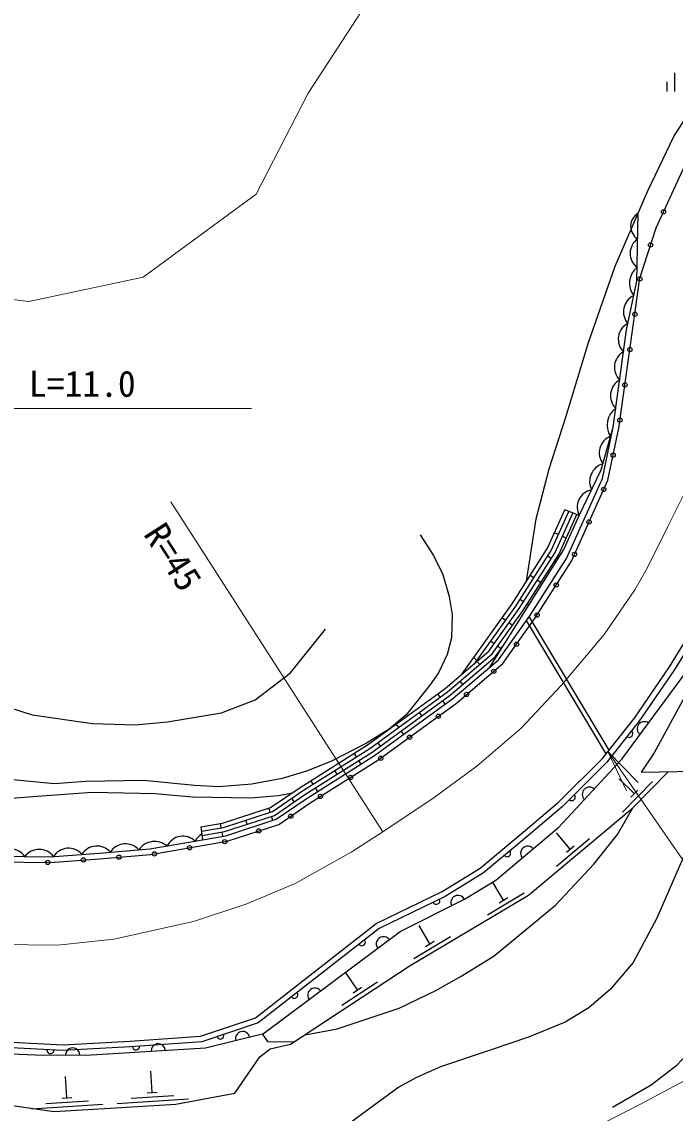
# Model space of a CAD drawing. Units: millimetres, scale not verified. Extents: x 16282 to 680000, y 20000 to 380000.
# Drawn here: x 408663 to 454455, y 237134 to 313641 of the extents above; entities that cross this region are included whole.
import ezdxf
from ezdxf.enums import TextEntityAlignment as Align

# ---------------------------------------------------------------- set-up
doc = ezdxf.new("R2010")
doc.units = ezdxf.units.MM
doc.header["$LTSCALE"] = 1000
doc.linetypes.add('CHAIN', pattern=[18.5, 12, -1.5, 3.5, -1.5])
for name, color, linetype, lineweight in [('M-BGD', 7, 'Continuous', 25), ('M-BMK', 2, 'CHAIN', 13), ('M-STR-HTXT', 7, 'Continuous', 13)]:
    doc.layers.add(name, color=color, linetype=linetype, lineweight=lineweight)
doc.styles.add('ＭＳ ゴシック', font='')
doc.styles.get('ＭＳ ゴシック').set_extended_font_data('MS Gothic')

# ---------------------------------------------------------------- blocks, each defined once
blk = doc.blocks.new('open_arrow')
at = {"color": 0, "linetype": 'Continuous', "lineweight": -2}
blk.add_lwpolyline([(7.5, 1.25), (0, 0), (7.5, -1.25)], dxfattribs=at)

msp = doc.modelspace()

# ---------------------------------------------------------------- linework, layer by layer
at = {"layer": 'M-BGD'}
for p, q in [((454421, 308746), (454421, 310074)), ((453888, 308746), (453888, 309442)), ((447732, 279027), (446718, 279419)), ((446273, 277698), (445999, 277821)), ((446820, 277452), (446546, 277575)), ((445759, 276009), (445507, 276171)), ((446111, 275785), (446012, 275848)), ((444538, 274653), (444285, 274815)), ((445044, 274330), (444791, 274492)), ((443823, 272974), (443570, 273136)), ((444194, 272738), (444076, 272813)), ((442566, 271680), (442322, 271854)), ((449622, 262335), (444036, 271674)), ((449821, 262587), (444226, 271941)), ((443055, 271331), (442810, 271505)), ((441766, 270040), (441521, 270214)), ((442270, 269680), (442010, 269866)), ((440543, 268842), (440343, 269078)), ((440759, 268589), (440565, 268817)), ((439583, 267193), (439389, 267422)), ((437988, 266293), (437811, 266536)), ((438341, 265808), (438165, 266051)), ((436710, 264991), (436533, 265233)), ((435078, 264173), (434902, 264416)), ((435431, 263688), (435255, 263931)), ((433800, 262871), (433623, 263114)), ((432127, 262115), (431967, 262368)), ((432447, 261607), (432287, 261861)), ((430764, 260901), (430604, 261155)), ((429081, 260196), (428921, 260449)), ((451600, 259526), (450531, 260578)), ((450762, 258246), (452866, 260384)), ((429401, 259688), (429241, 259942)), ((451355, 259276), (451846, 259775)), ((427747, 258959), (427577, 259207)), ((426071, 258233), (425978, 258518)), ((426257, 257662), (426164, 257947)), ((421217, 257196), (421331, 256302)), ((422643, 257140), (422591, 257436)), ((424453, 257390), (424360, 257675)), ((422746, 256549), (422694, 256845)), ((447099, 255649), (446134, 256798)), ((446144, 254454), (448440, 256385)), ((446831, 255424), (447367, 255874)), ((442426, 252070), (441661, 253360)), ((441290, 251046), (443869, 252578)), ((442125, 251891), (442727, 252249)), ((437267, 249007), (436501, 250297)), ((436130, 247984), (438710, 249515)), ((436966, 248829), (437568, 249186)), ((432183, 245770), (431358, 247023)), ((431096, 244695), (433601, 246345)), ((431891, 245578), (432476, 245963)), ((411817, 238201), (411723, 239698)), ((417807, 238574), (417715, 240071)), ((410339, 237808), (413333, 237996)), ((411468, 238179), (412167, 238223)), ((415349, 237822), (420339, 238128)), ((416328, 238182), (419323, 238366)), ((417458, 238552), (418157, 238595)), ((409360, 237445), (414350, 237759))]:
    msp.add_line(p, q, dxfattribs=at)
for points in [[(444046, 274439), (444717, 278802), (445626, 282305), (446783, 285920), (448376, 291164), (450245, 296505), (452534, 301783), (454365, 305592), (457418, 310380), (459485, 313276), (463065, 316527), (464880, 317907), (466935, 319107), (469592, 320146), (471894, 320803), (473429, 321080)], [(286890, 308620), (287038, 308552), (298196, 303483), (305720, 299582), (313524, 295135), (320037, 291308), (328448, 286443), (333224, 284019), (340149, 280495), (344867, 278179), (351219, 275429), (356234, 273167), (359844, 271722), (370717, 267029), (383725, 261494), (389484, 259263), (393999, 257580), (397720, 256503), (403307, 255196), (410647, 255114), (414082, 255371), (417629, 255657), (421331, 256299)], [(403259, 254797), (410660, 254714), (414113, 254972), (417679, 255260), (423049, 256196), (426676, 257378), (428878, 258886), (433614, 261870), (439129, 265887), (442368, 268646), (444606, 271785), (447185, 275827), (449744, 281514), (450501, 285146), (451988, 295671), (453113, 299193), (455188, 303651)], [(447733, 279026), (449268, 282240), (450110, 285228), (451052, 292046), (451760, 295461), (451856, 300220)], [(421331, 256302), (422952, 256585), (426497, 257740), (428659, 259220), (433389, 262201), (438881, 266201), (442071, 268918), (444275, 272009), (446833, 276018), (449361, 281638), (450110, 285228)], [(439528, 267935), (443031, 272849), (445509, 276733), (446718, 279419)], [(440466, 268733), (443280, 272681), (445774, 276590), (446998, 279310)], [(421217, 257196), (422734, 257461), (426096, 258556), (428164, 259972), (432884, 262946), (438323, 266909), (441403, 269531), (443528, 272513), (446039, 276447), (447278, 279202)], [(421255, 256898), (422807, 257169), (426230, 258284), (428329, 259722), (433052, 262698), (438509, 266673), (441626, 269327), (443777, 272345), (446303, 276304), (447559, 279094)], [(441468, 268405), (446654, 276647), (447733, 279026)], [(436579, 277688), (437527, 276238), (438163, 274898), (438619, 273357), (438817, 272086), (438777, 270453), (438466, 269281), (437858, 268011), (437248, 267137), (435601, 265060), (434402, 264052), (432830, 263065), (430366, 261812), (428697, 261130), (426919, 260603), (424776, 260191), (422467, 260001), (420764, 260109), (417211, 260454), (413155, 260384), (410931, 260221), (407333, 260570)], [(349796, 263714), (353712, 262213), (358029, 261999), (391412, 246473), (395472, 244725), (399121, 243559), (402529, 242755), (405686, 242317), (407965, 242103), (411530, 241921), (416257, 242190), (421194, 242542), (425045, 243820), (433507, 250421), (438133, 252673), (440786, 254316), (443953, 256943), (446275, 258934), (449360, 262005), (451596, 264829), (454061, 268413), (456070, 271690)], [(457381, 270460), (452991, 262402), (452061, 261036), (463467, 261261), (484676, 255309), (498102, 253718), (501590, 253717), (505722, 254301), (510251, 255701), (513036, 257215), (515391, 258836), (518185, 261380), (523312, 266133), (527000, 269078), (530285, 271600), (531308, 272162), (532119, 272354), (532765, 272339), (533125, 272275), (534398, 271029)], [(456419, 271495), (454396, 268195), (451918, 264591), (449659, 261738), (446547, 258640), (444211, 256638), (441020, 253990), (438327, 252323), (433720, 250080), (425237, 243462), (421273, 242146), (416283, 241791), (411532, 241520), (407936, 241704), (405639, 241919), (402455, 242362), (399014, 243174), (395332, 244350), (391248, 246108), (357931, 261603)], [(402829, 267164), (409379, 265064), (413611, 264457), (416611, 264350), (418878, 264564), (422654, 265190), (425029, 266118), (427493, 268010), (429939, 271062)], [(357812, 260695), (376726, 252073), (394551, 244023), (398467, 242711), (401589, 241934), (405608, 241380), (409631, 241228), (413159, 241204), (421532, 241707), (425609, 242722), (435174, 249879), (439698, 252131), (441887, 253467), (446309, 257190), (450727, 261954), (457126, 270620)], [(421293, 256600), (422879, 256877), (426364, 258012), (428494, 259471), (433221, 262449), (438695, 266437), (441849, 269123), (442455, 269974)], [(385250, 266684), (388137, 265273), (389240, 264505), (391938, 262487), (393687, 261207), (394934, 260394), (396159, 259893), (397763, 259425), (399862, 259162), (405201, 258995), (409732, 259351), (413603, 259637), (418000, 259549), (420625, 259306), (424689, 259251), (426652, 259406), (427621, 259600)], [(427502, 241969), (435886, 247490), (444185, 252416), (451479, 258547), (453966, 261074)], [(456972, 261133), (455121, 255323), (453178, 250805), (451506, 247702), (449916, 245818), (448407, 244509), (446747, 243516), (444186, 242465), (441557, 241584), (437998, 240382), (436335, 239643), (435095, 238952), (432630, 237163), (430637, 235683), (428778, 234151)], [(450066, 237556), (452762, 239111), (454606, 240517), (456710, 242822), (458191, 245059), (458992, 246928), (460507, 251653), (462255, 257889), (463467, 261261)], [(357649, 259455), (378043, 249934), (378877, 249121), (379450, 246970), (391350, 241763), (394239, 240651), (398083, 239516), (401459, 238615), (410937, 237244), (414863, 237491), (419461, 237774), (423585, 238526)], [(428514, 242636), (430763, 243044), (435100, 244485), (437683, 245743), (439503, 246767), (441774, 248155), (446056, 251722), (448763, 254586), (450405, 256670), (451479, 258547)], [(425500, 242695), (425873, 242170), (427762, 242140)], [(423585, 238526), (425342, 241076), (426078, 241655), (427502, 241969)]]:
    msp.add_lwpolyline(points, dxfattribs=at)
for centre in [(453640, 300325), (452732, 298001), (451981, 295618), (451631, 293142), (451281, 290667), (450932, 288191), (450582, 285716), (450109, 283262), (449451, 280863), (448425, 278583), (447399, 276303), (446121, 274159), (444776, 272052), (443339, 270007), (441738, 268109), (439834, 266488), (437857, 264961), (435837, 263489), (433816, 262017), (431710, 260670), (429595, 259337), (427514, 257952), (425265, 256918), (422882, 256167), (420420, 255737), (410482, 254716), (412976, 254887), (415468, 255081), (417957, 255308)]:
    msp.add_circle(centre, 150, dxfattribs=at)
for centre, radius, start, end in [((452384, 299311), 1051, 120.15082, 237.53428), ((452550, 297409), 1250, 125.71245, 231.97265), ((452662, 295319), 1414, 128.60045, 218.14121), ((452081, 293315), 1250, 115.15692, 221.41713), ((451696, 291392), 1228, 116.74105, 225.78854), ((451446, 289418), 1250, 119.00155, 225.26176), ((451172, 287437), 1250, 119.00155, 225.26176), ((451113, 285383), 1427, 125.13356, 213.8918), ((450380, 283421), 1250, 111.13017, 217.39038), ((449766, 281411), 1307, 106.86164, 206.35942), ((448840, 279605), 1250, 101.34136, 207.60156), ((452297, 264080), 500, 53.55655, 233.55655), ((451234, 263727), 250, 231.62826, 51.62826), ((447204, 259295), 250, 224.8637, 44.8637), ((448444, 259492), 500, 47.16236, 227.16236), ((419955, 255299), 1250, 46.70748, 152.96769), ((421926, 255641), 1250, 121.1884, 152.96769), ((407873, 254395), 1250, 36.22997, 142.49017), ((409880, 254358), 1265, 37.70874, 142.15833), ((411934, 254458), 1250, 41.14083, 147.40103), ((413930, 254604), 1254, 41.48972, 147.32045), ((415926, 254767), 1250, 41.48048, 147.74069), ((417972, 254841), 1341, 49.83721, 145.80939), ((444122, 255348), 500, 40.09359, 220.09359), ((442676, 255364), 250, 219.68166, 39.68166), ((437714, 252025), 250, 205.95824, 25.95824), ((439237, 251901), 500, 26.46433, 206.46433), ((434004, 249003), 500, 36.80269, 216.80269), ((432492, 249122), 250, 217.95776, 37.95776), ((429200, 245409), 500, 36.80269, 216.80269), ((427761, 245432), 250, 217.95776, 37.95776), ((422581, 242581), 250, 198.36739, 18.36739), ((424139, 242356), 500, 13.98566, 193.98566), ((416663, 241818), 250, 184.07318, 4.07318), ((418224, 241508), 500, 3.43313, 183.43313), ((410673, 241564), 250, 177.07618, 357.07618), ((412233, 241211), 500, 359.62329, 179.62329)]:
    msp.add_arc(centre, radius, start, end, dxfattribs=at)
at = {"layer": 'M-BMK'}
msp.add_lwpolyline([(406074, 248967), (411189, 248921), (415107, 249341), (420684, 250566), (424426, 251812), (427831, 253241), (431754, 255429), (433973, 256858), (437559, 259258), (440554, 261459), (443658, 264122), (446499, 267137), (449479, 270695), (451619, 273825), (452502, 275336), (453938, 278251), (459069, 288587)], dxfattribs=at)
at = {"layer": 'M-STR-HTXT'}
msp.add_line((433973, 256858), (419114, 279998), dxfattribs=at)
for points in [[(539731, 328786), (531137, 335346), (520245, 340484), (508652, 344358), (497808, 346241), (487218, 347236), (477257, 347021), (462621, 344789), (454987, 341296), (447181, 334679), (440535, 326770), (428732, 308634), (425097, 301558), (417160, 295740), (409148, 294040), (400417, 295098), (333391, 325994), (313518, 333263), (300963, 337100), (283977, 339820), (255771, 343764)], [(369961, 265145), (388055, 286541), (424766, 286541)], [(242972, 270931), (251809, 272801), (258126, 273576), (265624, 273238), (272735, 271591), (384739, 231159), (398158, 228168), (411124, 227816), (427576, 228450), (440826, 232045), (451941, 237710), (465826, 245134), (474485, 248310), (483471, 250525), (491454, 251512), (498470, 250928), (506976, 248464), (512576, 244436)], [(449745, 262491), (464672, 240930), (501383, 240930)]]:
    msp.add_lwpolyline(points, dxfattribs=at)

# ---------------------------------------------------------------- block references
at = {"layer": 'M-STR-HTXT', "xscale": 400, "yscale": 400, "rotation": 304.7}
msp.add_blockref('open_arrow', (449745, 262491), dxfattribs=at)

# ---------------------------------------------------------------- texts
at = {"layer": 'M-STR-HTXT', "style": 'ＭＳ ゴシック'}
msp.add_text('ヒューム管φ300 L=11.0', height=1833, dxfattribs=at).set_placement((416644, 286802), align=Align.BOTTOM_RIGHT)
msp.add_text('R=45', height=1833, rotation=302.706, dxfattribs=at).set_placement((418025, 275335), align=Align.BOTTOM_CENTER)

doc.saveas('drawing.dxf')
